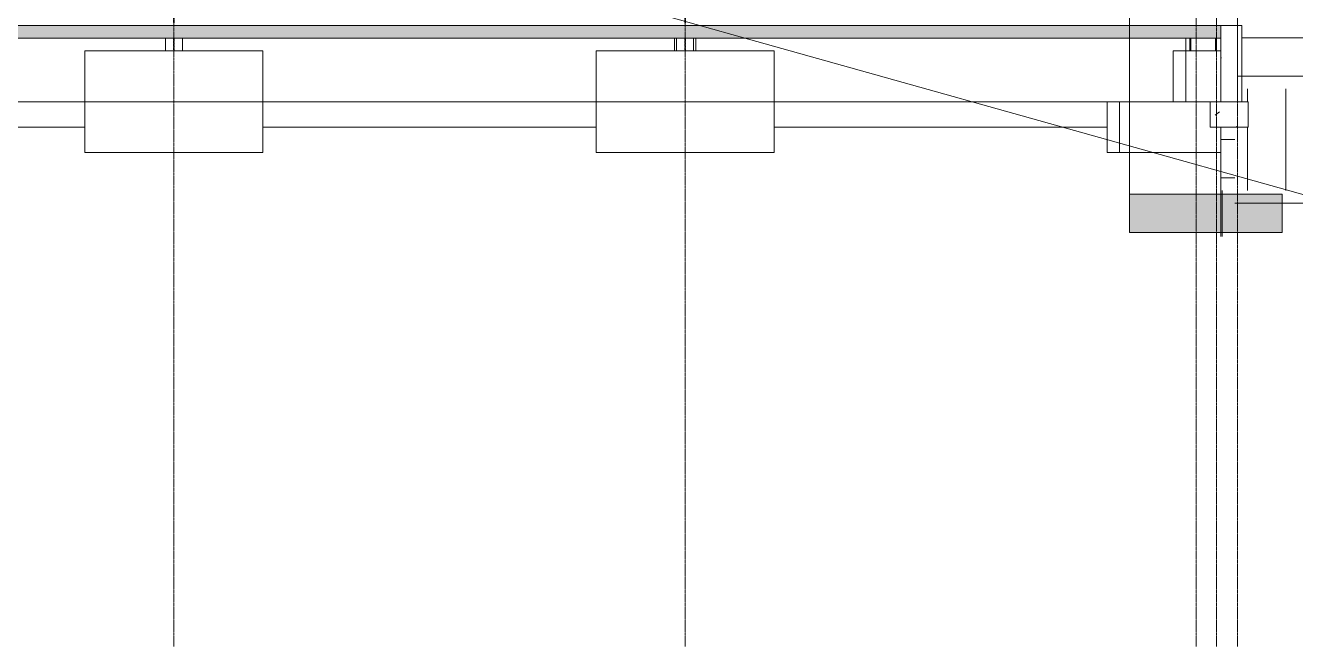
# Model space of a CAD drawing. Header units: inches. Extents: x -23565 to -43, y -324 to 853.
# Drawn here: x -7873 to -7273, y -293 to 0 of the extents above; entities that cross this region are included whole.
import ezdxf

# ---------------------------------------------------------------- set-up
doc = ezdxf.new("R2010")
doc.units = ezdxf.units.IN
doc.header["$MEASUREMENT"] = 0
doc.linetypes.add('Grid Line 1_2_', pattern=[0.875, 0.5, -0.125, 0.125, -0.125])
doc.linetypes.add('Hidden 1_8_', pattern=[0.1875, 0.125, -0.0625])
for name, color, linetype, lineweight in [('A-ANNO-IDEN', 131, 'Continuous', 9), ('A-FLOR', 192, 'Continuous', 13), ('A-FLOR-MCUT', 51, 'Continuous', 9), ('A-FLOR-PATT', 8, 'Continuous', 25), ('A-WALL', 113, 'Continuous', 13), ('A-WALL-PATT', 111, 'Continuous', 25), ('C-TOPO', 7, 'Continuous', 13), ('G-ANNO-SYMB', 111, 'Continuous', 9), ('L-SITE-WALL', 31, 'Continuous', 13), ('S-COLS', 52, 'Continuous', 13), ('S-FNDN', 32, 'Continuous', 13), ('S-GRID', 1, 'Continuous', 9)]:
    doc.layers.add(name, color=color, linetype=linetype, lineweight=lineweight)
pattern_1 = [(50, (-21606.15, 72.08), (55.0854, -4.8198), [5.76, -63.36]), (355, (-21606.15, 72.08), (-10.6557, 57.7685), [4.608, -50.688]), (100.451, (-21601.557, 71.68), (44.4295, 52.9487), [4.895, -53.848]), (46.184, (-21606.15, 87.44), (81.9644, -12.712), [8.64, -95.04]), (96.636, (-21599.32, 86.38), (71.7815, 74.8124), [7.343, -80.772]), (351.184, (-21606.15, 87.44), (71.782, 74.8124), [6.912, -76.032]), (21, (-21598.47, 83.6), (45.842, -30.9215), [5.76, -63.36]), (326, (-21598.47, 83.6), (18.687, 55.6915), [4.608, -50.688]), (71.451, (-21594.65, 81.025), (64.529, 24.77), [4.895, -53.848]), (37.5, (-21606.148, 72.082), (0.9339, 25.5668), [2.534, -47.539, 2.534, -48.922, -50.88]), (37.5, (-21606.148, 72.082), (0.9339, 25.5668), [-101.53, 2.534, -48.346]), (7.5, (-21606.148, 72.082), (20.20404, 30.2913), [2.534, -26.803, 2.534, -46.387, -19.392]), (7.5, (-21606.148, 72.082), (20.20404, 30.2913), [-78.259, 2.534, -16.858]), (327.5, (-21623.274, 72.082), (40.9978, -1.7324), [2.534, -16.666, 2.534, -57.37, -79.488]), (327.5, (-21623.274, 72.082), (40.9978, -1.7324), [-79.104, 2.534, -76.954]), (317.5, (-21630.954, 72.082), (44.7889, 7.6878), [2.534, -22.426, 2.534, -37.248, -56.448]), (317.5, (-21630.954, 72.082), (44.7889, 7.6878), [-64.742, 2.534, -53.914])]
pattern_2 = [(0, (-21606.15, 72.08), (48, 48), [48, -48]), (0, (-21606.15, 90.08), (48, 48), [48, -48]), (0, (-21606.15, 108.08), (48, 48), [48, -48]), (90, (-21600.15, 114.08), (-48, 48), [48, -48]), (90, (-21582.15, 114.08), (-48, 48), [48, -48]), (90, (-21564.15, 114.08), (-48, 48), [48, -48])]

# ---------------------------------------------------------------- blocks, each defined once
blk = doc.blocks.new('Struct_Xcel_Sports Complex_rvt-4-Building Section - North_South looking West _ Fitness Center')
at = {"layer": 'A-FLOR-PATT', "lineweight": 9}
h = blk.add_hatch(dxfattribs=at)
h.set_pattern_fill('FP_57', color=256, style=0, pattern_type=2)
h.set_pattern_definition(pattern_1)
h.paths.add_polyline_path([(-21132.3, -6), (-21132.3, 0), (-22790.8, 0), (-22790.8, -6), (-21136.06, -6)], flags=0)
at = {"layer": 'A-WALL-PATT', "lineweight": 9}
h = blk.add_hatch(dxfattribs=at)
h.set_pattern_fill('FP_57', color=8, style=0, pattern_type=2)
h.set_pattern_definition(pattern_1)
h.paths.add_polyline_path([(-21132.3, -36), (-21124.3, -36), (-21124.3, 0), (-21132.3, 0), (-21132.3, -19.01)], flags=0)
at = {"layer": 'S-FNDN', "lineweight": 9}
h = blk.add_hatch(dxfattribs=at)
h.set_pattern_fill('FP_57', color=8, style=0, pattern_type=2)
h.set_pattern_definition(pattern_1)
h.paths.add_polyline_path([(-21137.3, -48), (-21119.3, -48), (-21119.3, -36), (-21137.3, -36)], flags=0)
at = {"layer": 'A-FLOR', "color": 7}
for p, q in [((-21132.3, 0), (-22790.8, 0)), ((-22790.8, -6), (-21132.3, -6))]:
    blk.add_line(p, q, dxfattribs=at)
at = {"layer": 'A-FLOR-MCUT', "color": 7, "lineweight": 13}
blk.add_line((-21132.3, -6), (-21132.3, 0), dxfattribs=at)
at = {"layer": 'A-WALL', "color": 7}
blk.add_line((-21132.3, 0), (-21132.3, -6), dxfattribs=at)
at = {"layer": 'L-SITE-WALL', "color": 7}
for p, q in [((-21124.3, 0), (-21132.3, 0)), ((-21124.3, -36), (-21124.3, 0)), ((-21132.3, -6), (-21132.3, -36)), ((-21132.3, -36), (-21124.3, -36))]:
    blk.add_line(p, q, dxfattribs=at)
at = {"layer": 'S-FNDN', "color": 8, "lineweight": 9}
for p, q in [((-21668.3, -12), (-21584.3, -12)), ((-21668.3, -36), (-21668.3, -12)), ((-21584.3, -12), (-21584.3, -36)), ((-21427.05, -12), (-21343.05, -12)), ((-21427.05, -36), (-21427.05, -12)), ((-21343.05, -12), (-21343.05, -36)), ((-21154.8, -12), (-21148.8, -12)), ((-21154.8, -36), (-21154.8, -12)), ((-21148.8, -12), (-21132.3, -12)), ((-21148.8, -36), (-21148.8, -12)), ((-21825.55, -36), (-21668.3, -36)), ((-21668.3, -60), (-21668.3, -36)), ((-21584.3, -36), (-21668.3, -36)), ((-21584.3, -36), (-21427.05, -36)), ((-21584.3, -36), (-21584.3, -60)), ((-21427.05, -60), (-21427.05, -36)), ((-21343.05, -36), (-21427.05, -36)), ((-21343.05, -36), (-21185.8, -36)), ((-21343.05, -36), (-21343.05, -60)), ((-21185.8, -36), (-21180.05, -36)), ((-21185.8, -60), (-21185.8, -36)), ((-21180.05, -36), (-21137.3, -36)), ((-21180.05, -60), (-21180.05, -36)), ((-21668.3, -48), (-21825.55, -48)), ((-21427.05, -48), (-21584.3, -48)), ((-21185.8, -48), (-21343.05, -48)), ((-21584.3, -60), (-21668.3, -60)), ((-21343.05, -60), (-21427.05, -60)), ((-21180.05, -60), (-21185.8, -60)), ((-21132.3, -60), (-21180.05, -60))]:
    blk.add_line(p, q, dxfattribs=at)
at = {"layer": 'S-FNDN', "color": 7}
for p, q in [((-21119.3, -36), (-21137.3, -36)), ((-21137.3, -36), (-21137.3, -48)), ((-21119.3, -48), (-21119.3, -36)), ((-21137.3, -48), (-21119.3, -48))]:
    blk.add_line(p, q, dxfattribs=at)
blk = doc.blocks.new('W-Wide Flange-Column - B1_E-1528731-Building Section - North_South looking West _ Fitness Center')
at = {"layer": 'S-COLS', "color": 8, "linetype": 'Hidden 1_8_', "lineweight": 9}
for p, q in [((-21385.21, 376.28), (-21385.21, 1)), ((-21384.9, 1), (-21384.9, 376.29)), ((-21385.21, -6), (-21385.21, -12)), ((-21384.9, -12), (-21384.9, -6))]:
    blk.add_line(p, q, dxfattribs=at)
blk = doc.blocks.new('W-Wide Flange-Column - B1_F-1528732-Building Section - North_South looking West _ Fitness Center')
at = {"layer": 'S-COLS', "color": 8, "linetype": 'Hidden 1_8_', "lineweight": 9}
for p, q in [((-21626.46, 366.23), (-21626.46, 1)), ((-21626.15, 1), (-21626.15, 366.24)), ((-21626.46, -6), (-21626.46, -12)), ((-21626.15, -12), (-21626.15, -6))]:
    blk.add_line(p, q, dxfattribs=at)
blk = doc.blocks.new('Section - 3_32_ x 3_8_-18514-Building Section - North_South looking West _ Fitness Center')
at = {"layer": 'G-ANNO-SYMB'}
blk.add_hatch(color=256, dxfattribs=at).paths.add_polyline_path([(-22320.83, -79.66), (-22248.83, -79.66), (-22248.83, -97.66), (-22320.83, -97.66)], flags=0)
for p, q in [((-22320.83, -79.66), (-22320.83, -97.66)), ((-22248.83, -79.66), (-22320.83, -79.66)), ((-22248.83, -97.66), (-22248.83, -79.66)), ((-22320.83, -97.66), (-22248.83, -97.66))]:
    blk.add_line(p, q, dxfattribs=at)

msp = doc.modelspace()

# ---------------------------------------------------------------- hatches: boundary and pattern name
at = {"layer": 'A-WALL-PATT', "lineweight": 9}
h = msp.add_hatch(dxfattribs=at)
h.set_pattern_fill('FP_55', color=8, style=0, pattern_type=2)
h.set_pattern_definition([(0, (-21606.148, 72.082), (0, 24), []), (90, (-21606.148, 72.082), (-24, 1e-15), [])])
h.paths.add_polyline_path([(-7300.77195, -36), (-7298.77195, -36), (-7298.77195, 0), (-7300.77195, 0), (-7300.77195, -19.01125)], flags=0)
at = {"layer": 'C-TOPO', "lineweight": 9}
h = msp.add_hatch(dxfattribs=at)
h.set_pattern_fill('FP_48', color=8, style=0, pattern_type=2)
h.set_pattern_definition(pattern_2)
h.paths.add_polyline_path([(-7041.41148, -99.61925), (-6731.56348, -99.61925), (-6731.56348, 0), (-7298.77195, 0), (-7298.77195, -36), (-7295.77195, -36), (-7295.77195, -48), (-7301.41678, -48), (-7301.41678, -99.61925), (-7066.11576, -99.61925)], flags=0)
h = msp.add_hatch(dxfattribs=at)
h.set_pattern_fill('FP_48', color=8, style=0, pattern_type=2)
h.set_pattern_definition(pattern_2)
h.paths.add_polyline_path([(-7305.25465, -99.61925), (-7301.41678, -99.61925), (-7301.41678, -48), (-7308.77195, -48), (-7308.77195, -99.61925), (-7305.85203, -99.61925)], flags=0)

# ---------------------------------------------------------------- linework, layer by layer
at = {"layer": 'A-ANNO-IDEN', "color": 153}
msp.add_line((-7824.00307, 75.59797), (-6880.39057, -189.167), dxfattribs=at)
at = {"layer": 'C-TOPO', "color": 8, "lineweight": 9}
msp.add_line((-7308.77236, -48), (-7308.77236, -99.61925), dxfattribs=at)
at = {"layer": 'C-TOPO'}
msp.add_line((-7308.77195, -99.61925), (-7308.77195, -48), dxfattribs=at)
at = {"layer": 'G-ANNO-SYMB'}
msp.add_line((-7351.8148, 545.15708), (-7351.8148, -79.66081), dxfattribs=at)
at = {"layer": 'L-SITE-WALL', "color": 7}
for p, q in [((-7300.77195, 0), (-7300.77195, -36)), ((-7298.77195, 0), (-7300.77195, 0)), ((-7298.77195, -36), (-7298.77195, 0)), ((-7300.77195, -36), (-7298.77195, -36))]:
    msp.add_line(p, q, dxfattribs=at)
at = {"layer": 'S-COLS', "color": 8, "lineweight": 9}
for p, q in [((-7806.77195, -6), (-7806.77195, -12)), ((-7798.77195, -6), (-7798.77195, -12)), ((-7566.52195, -12), (-7566.52195, -6)), ((-7565.52195, -6), (-7565.52195, -12)), ((-7557.52195, -6), (-7557.52195, -12)), ((-7556.52195, -6), (-7556.52195, -12)), ((-7325.27195, -12), (-7325.27195, -6)), ((-7323.27195, -6), (-7323.27195, -12)), ((-7322.83835, -6), (-7322.83835, -12)), ((-7311.20554, -6), (-7311.20554, -12)), ((-7310.77195, -6), (-7310.77195, -12))]:
    msp.add_line(p, q, dxfattribs=at)
at = {"layer": 'S-GRID', "linetype": 'Grid Line 1_2_'}
for p, q in [((-7802.77195, -293.03588), (-7802.77195, 738.65708)), ((-7802.77195, -293.03588), (-7802.77195, 738.65708)), ((-7561.52195, -293.03588), (-7561.52195, 738.65708)), ((-7561.52195, -293.03588), (-7561.52195, 738.65708)), ((-7320.27195, -293.03588), (-7320.27195, 738.65708)), ((-7310.77195, -293.03588), (-7310.77195, 738.65708)), ((-7300.77195, -293.03588), (-7300.77195, 738.65708))]:
    msp.add_line(p, q, dxfattribs=at)

# ---------------------------------------------------------------- block references
at = {"color": 250, "lineweight": 5}
msp.add_blockref('Struct_Xcel_Sports Complex_rvt-4-Building Section - North_South looking West _ Fitness Center', (13823.53087, 0), dxfattribs=at)
at = {"layer": 'G-ANNO-SYMB', "extrusion": (0, 0, -1)}
msp.add_blockref('Section - 3_32_ x 3_8_-18514-Building Section - North_South looking West _ Fitness Center', (29600.64789, 0), dxfattribs=at)
at = {"layer": 'S-COLS', "color": 8, "linetype": 'Hidden 1_8_', "lineweight": 9}
for name in ['W-Wide Flange-Column - B1_E-1528731-Building Section - North_South looking West _ Fitness Center', 'W-Wide Flange-Column - B1_F-1528732-Building Section - North_South looking West _ Fitness Center']:
    msp.add_blockref(name, (13823.53087, 0), dxfattribs=at)

doc.saveas('drawing.dxf')
